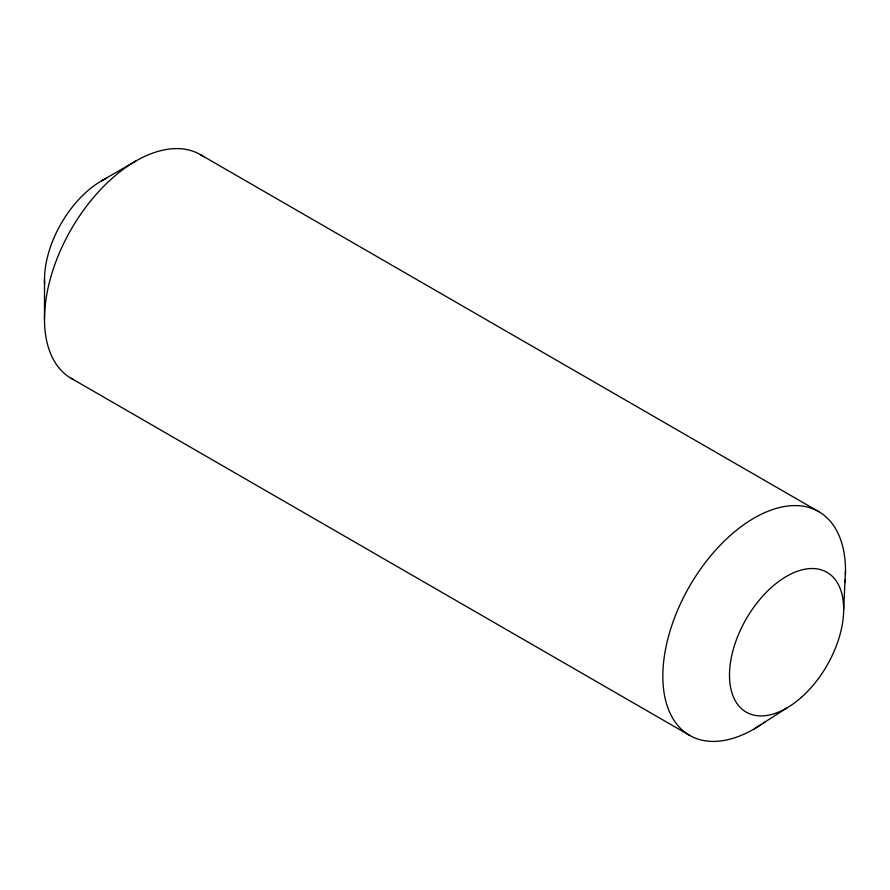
<?xml version="1.0" encoding="UTF-8"?>
<svg xmlns="http://www.w3.org/2000/svg" width="890" height="890" viewBox="0 0 890 890"><rect width="100%" height="100%" fill="white"/><g stroke="black" fill="none" stroke-linecap="round" stroke-linejoin="round"><path stroke-width="1.33" d="M843.676 609.261L845.5 570.768M754.164 728.955L786.593 708.129M101.582 180.815L135.836 161.046M200.417 154.649L818.744 511.639M71.256 378.361L689.583 735.351M44.5 279.683L44.5 319.232M760.661 724.95A129.161 74.571 -60 0 1 662.894 679.949A129.161 74.571 -60 0 1 754.164 518.036A129.161 74.571 -60 0 1 845.444 574.54M845.189 579.69A129.161 74.571 -60 0 1 844.977 582.327M765 721.957A129.161 74.571 -60 0 1 762.83 723.481M73.525 379.585A129.161 74.571 -60 0 1 71.812 228.24A129.161 74.571 -60 0 1 203.688 156.74M44.622 283.91A80.734 46.614 -60 0 1 106.544 178.2M801.367 697.36A80.734 46.614 -60 0 0 826.955 572.303A80.734 46.614 -60 0 0 731.447 656.987A80.734 46.614 -60 0 0 801.367 697.36"/></g></svg>
